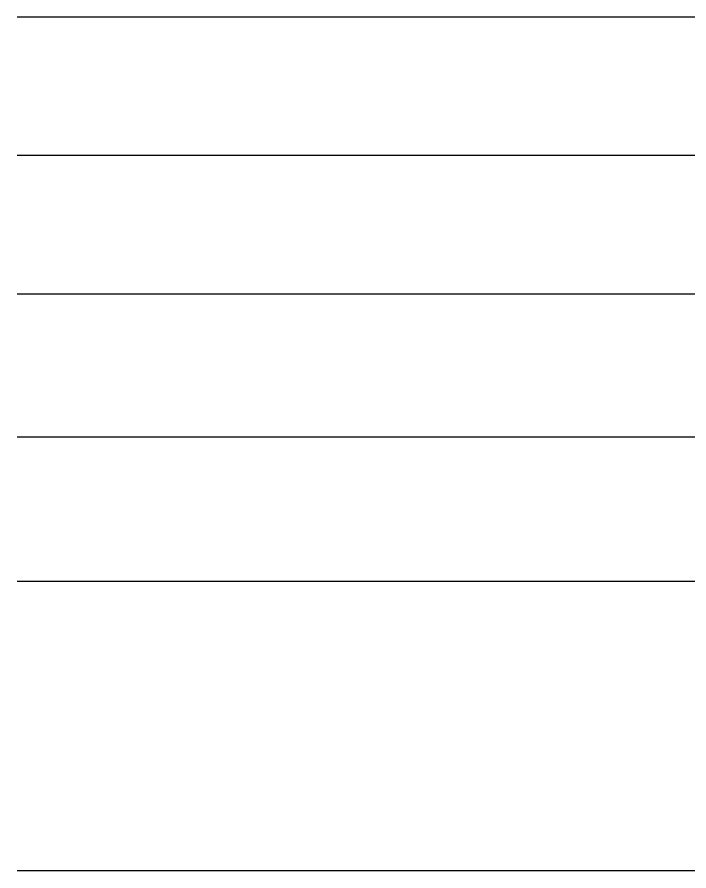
# Model space of a CAD drawing. Extents: x 271 to 16033, y -55852 to 2525.
# Drawn here: x 15996.5 to 16003.5, y -55744.83 to -55735.95 of the extents above; entities that cross this region are included whole.
import ezdxf

# ---------------------------------------------------------------- set-up
doc = ezdxf.new("R2010")
doc.units = 0
doc.header["$MEASUREMENT"] = 0
doc.layers.add('1501-KIR-BETON', color=30, linetype='Continuous')
doc.layers.add('TEXT_RAM', color=7, linetype='Continuous')

msp = doc.modelspace()

# ---------------------------------------------------------------- linework, layer by layer
at = {"layer": '1501-KIR-BETON', "color": 250, "linetype": 'Continuous'}
msp.add_line((16011.13199, -55744.83309, 1172.19571), (15996.49978, -55744.83309, 1172.19571), dxfattribs=at)
at = {"layer": 'TEXT_RAM', "color": 250, "linetype": 'Continuous', "ltscale": 0.01}
for p, q in [((16011.13199, -55735.94551, 1172.19571), (15996.49978, -55735.94551, 1172.19571)), ((16011.13199, -55735.94551, 1172.19571), (15996.49978, -55735.94551, 1172.19571)), ((16011.13199, -55737.38782, 1172.19571), (15996.49978, -55737.38782, 1172.19571)), ((16011.13199, -55737.38782, 1172.19571), (15996.49978, -55737.38782, 1172.19571)), ((16011.13199, -55738.83012, 1172.19571), (15996.49978, -55738.83012, 1172.19571)), ((16011.13199, -55738.83012, 1172.19571), (15996.49978, -55738.83012, 1172.19571)), ((16011.13199, -55741.82109, 1172.19571), (15996.49978, -55741.82109, 1172.19571)), ((16011.13199, -55741.82109, 1172.19571), (15996.49978, -55741.82109, 1172.19571))]:
    msp.add_line(p, q, dxfattribs=at)
at = {"layer": 'TEXT_RAM', "color": 250, "linetype": 'Continuous', "ltscale": 0.01, "elevation": 1172.19571}
msp.add_lwpolyline([(16011.13199, -55740.31704), (16001.71804, -55740.31704), (15996.49978, -55740.31704)], dxfattribs=at)
msp.add_lwpolyline([(16011.13199, -55740.31704), (16001.71804, -55740.31704), (15996.49978, -55740.31704)], dxfattribs=at)

doc.saveas('drawing.dxf')
